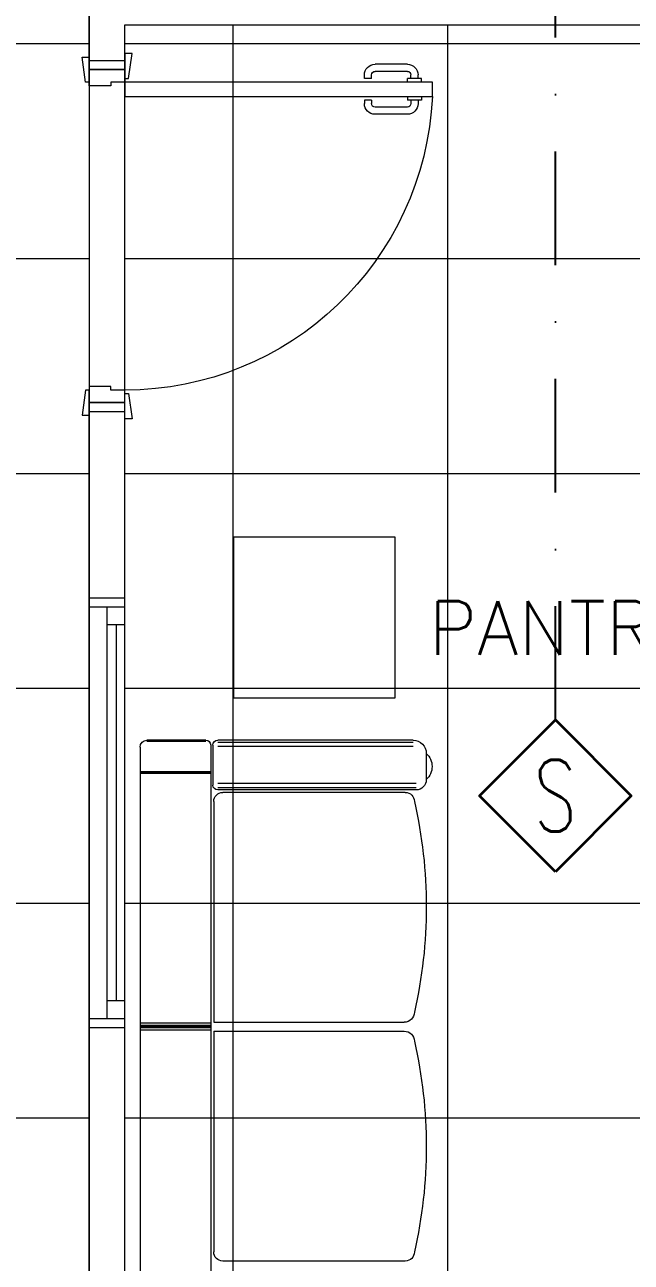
# Model space of a CAD drawing. Header units: inches. Extents: x -246178 to 57169, y -29325 to 19878.
# Drawn here: x 10218 to 11913, y -8203 to -4747 of the extents above; entities that cross this region are included whole.
import ezdxf
from ezdxf.enums import TextEntityAlignment as Align

# ---------------------------------------------------------------- set-up
doc = ezdxf.new("R2010")
doc.units = ezdxf.units.IN
doc.header["$LTSCALE"] = 25
doc.header["$MEASUREMENT"] = 0
doc.linetypes.add('DASHDOT', pattern=[25.4, 12.7, -6.35, 0, -6.35])
doc.layers.get('0').update_dxf_attribs({"color": 8})
for name, color, linetype, lineweight in [('00-Ground Floor$0$72_EGR_BASE_TEXT', 252, 'Continuous', 5), ('00-Ground Floor$0$Aluminum', 251, 'Continuous', 5), ('00-Ground Floor$0$Frame', 252, 'Continuous', 9), ('00-Ground Floor$0$LOADING', 253, 'Continuous', 5), ('00-Ground Floor$0$Walls', 251, 'Continuous', 5), ('00-Ground Floor$0$Wooden Joinery', 251, 'Continuous', 5), ('E-LITE-CLNG-CNDT', 6, 'DASHDOT', 35), ('F-ALRM-CLNG @ 100', 33, 'Continuous', 35), ('F-ALRM-CLNG-CNDT', 51, 'DASHDOT', 25)]:
    doc.layers.add(name, color=color, linetype=linetype, lineweight=lineweight)
doc.styles.add('00-Ground Floor$0$SIMPLEX', font='SIMPLEX.shx', dxfattribs={"height": 150})
doc.styles.add('DC_Simplex', font='SIMPLEX.shx', dxfattribs={"width": 0.7})

# ---------------------------------------------------------------- blocks, each defined once
blk = doc.blocks.new('00-Ground Floor$0$A$C72370EFE')
at = {"layer": '00-Ground Floor$0$Wooden Joinery'}
for p, q in [((-0.01, -0.03), (-0.01, -0.07)), ((0, -0.03), (-0.01, -0.03)), ((0.04, -0.03), (0.05, -0.03)), ((0.05, -0.03), (0.05, -0.07)), ((-0.01, -0.04), (-0.02, -0.04)), ((-0.01, -0.06), (-0.02, -0.06)), ((0.05, -0.04), (0.06, -0.04)), ((0.05, -0.06), (0.06, -0.06)), ((-0.05, -0.07), (-0.05, -0.16)), ((-0.03, -0.07), (-0.03, -0.16)), ((0, -0.07), (-0.01, -0.07)), ((0.04, -0.07), (0.05, -0.07)), ((0.07, -0.07), (0.07, -0.16)), ((0.09, -0.07), (0.09, -0.16)), ((-0.01, -0.17), (-0.02, -0.17)), ((-0.01, -0.17), (-0.01, -0.19)), ((0.05, -0.17), (0.06, -0.17)), ((0.05, -0.17), (0.05, -0.19)), ((-0.01, -0.19), (-0.02, -0.19)), ((0.05, -0.19), (0.06, -0.19))]:
    blk.add_line(p, q, dxfattribs=at)
for centre, radius, start, end in [((-0.02, -0.07), 0.03, 90, 180), ((-0.02, -0.07), 0.01, 90, 180), ((0.06, -0.07), 0.03, 0, 90), ((0.06, -0.07), 0.01, 0, 90), ((-0.02, -0.16), 0.03, 180, 270), ((-0.02, -0.16), 0.01, 180, 270), ((0.06, -0.16), 0.01, 270, 0), ((0.06, -0.16), 0.03, 270, 0)]:
    blk.add_arc(centre, radius, start, end, dxfattribs=at)
blk = doc.blocks.new('00-Ground Floor$0$A$C5DAD61B4')
at = {"layer": '00-Ground Floor$0$Wooden Joinery'}
for points in [[(80, 959.1), (80, 969.1), (10, 979.1), (10, 959.1)], [(940, 959.1), (940, 969.1), (1010, 979.1), (1010, 959.1)], [(70, 859.1), (70, 849.1), (0, 839.1), (0, 859.1)], [(120, 859.1), (120, 0), (80, 0), (80, 859.1)], [(950, 859.1), (950, 849.1), (1020, 839.1), (1020, 859.1)]]:
    blk.add_lwpolyline(points, close=True, dxfattribs=at)
for points in [[(45, 859.1), (45, 959.1), (20, 959.1), (20, 859.1), (45, 859.1)], [(45, 859.1), (80, 859.1), (80, 899.1), (90, 899.1), (90, 959.1), (45, 959.1), (45, 859.1)], [(975, 859.1), (940, 859.1), (940, 899.1), (930, 899.1), (930, 959.1), (975, 959.1), (975, 859.1)], [(975, 859.1), (975, 959.1), (1000, 959.1), (1000, 859.1), (975, 859.1)]]:
    blk.add_lwpolyline(points, dxfattribs=at)
blk.add_arc((80, 859.1), 860, 272.666, 0, dxfattribs=at)
at = {"layer": '00-Ground Floor$0$Wooden Joinery', "xscale": 999.9999999998854, "yscale": 999.9999999998854, "zscale": 999.9999999998854, "rotation": 180}
blk.add_blockref('00-Ground Floor$0$A$C72370EFE', (120, 0), dxfattribs=at)
blk = doc.blocks.new('00-Ground Floor$0$GF21008-P')
at = {"layer": '00-Ground Floor$0$LOADING'}
for p, q in [((-0.7709, 0), (0.7906, 0)), ((-0.7019, -0.1974), (-0.7019, 0)), ((-0.6994, -0.1974), (-0.6994, 0)), ((-0.6968, -0.1974), (-0.6968, 0)), ((0, -0.1974), (0, 0)), ((0.0069, -0.1974), (0.0069, 0)), ((0.0099, -0.1974), (0.0099, 0)), ((0.0128, -0.1974), (0.0128, 0)), ((0.0197, -0.1974), (0.0197, 0)), ((-0.79, -0.1841), (-0.79, -0.0191)), ((-0.7866, -0.1841), (-0.7866, -0.0191)), ((-0.7767, -0.1974), (0.7964, -0.1974)), ((-0.7767, -0.2037), (-0.6644, -0.2037)), ((-0.6191, -0.2059), (-0.0026, -0.2059)), ((-0.0026, -0.2059), (-0.0026, -0.7385)), ((0.0223, -0.2059), (0.0223, -0.7385)), ((0.0223, -0.2059), (0.639, -0.2059)), ((-0.79, -0.7634), (-0.79, -0.217)), ((-0.784, -0.7634), (-0.784, -0.217)), ((-0.7722, -0.7634), (-0.7722, -0.217)), ((-0.6689, -0.7712), (-0.6689, -0.217)), ((-0.6571, -0.7712), (-0.6571, -0.217)), ((-0.6512, -0.7712), (-0.6512, -0.217)), ((-0.6444, -0.7413), (-0.6444, -0.2312)), ((0.6643, -0.7413), (0.6643, -0.2312)), ((-0.7533, -0.8), (-0.68, -0.8))]:
    blk.add_line(p, q, dxfattribs=at)
for centre, radius, start, end in [((-0.7709, -0.0191), 0.0191, 90, 180), ((-0.7767, -0.1841), 0.0133, 180, 270), ((-0.7767, -0.217), 0.0133, 90, 180), ((-0.6644, -0.217), 0.0133, 0, 90), ((-0.6191, -0.2312), 0.0253, 90, 180), ((0.639, -0.2312), 0.0253, 0, 90), ((-0.6191, -0.7413), 0.0253, 180, 270), ((-0.0307, -0.7385), 0.0281, 270, 0), ((0.0504, -0.7385), 0.0281, 180, 270), ((0.639, -0.7413), 0.0253, 270, 0), ((-0.7533, -0.7634), 0.0366, 180, 270), ((-0.68, -0.7712), 0.0288, 270, 0), ((-0.3249, 0.51), 1.31, 257.0217, 282.9783), ((0.3447, 0.5106), 1.3106, 257.0246, 282.9754), ((-0.7167, -0.7662), 0.0499, 222.6462, 317.3538)]:
    blk.add_arc(centre, radius, start, end, dxfattribs=at)
blk = doc.blocks.new('00-Ground Floor$0$A$C694D4C9C')
at = {"color": 254, "linetype": 'Continuous'}
for p, q in [((10397.9, -2747.4, 0), (10397.9, -11267.4, 0)), ((9197.9, -4800), (10397.9, -4800)), ((9197.9, -5400), (10397.9, -5400)), ((9197.9, -6000), (10397.9, -6000)), ((9197.9, -6600), (10397.9, -6600)), ((9197.9, -7200), (10397.9, -7200)), ((9197.9, -7800), (10397.9, -7800))]:
    blk.add_line(p, q, dxfattribs=at)
blk = doc.blocks.new('00-Ground Floor$0$A$C705A1EA9')
at = {"color": 254}
for p, q in [((10497.9, -4747.4, 0), (14097.9, -4747.4, 0)), ((10497.9, -8477.4, 0), (10497.9, -4747.4, 0))]:
    blk.add_line(p, q, dxfattribs=at)
at = {"color": 254, "linetype": 'Continuous'}
for p, q in [((10800, -8477.4), (10800, -4747.4)), ((11400, -8477.4), (11400, -4747.4)), ((10497.9, -4800), (14097.9, -4800)), ((10497.9, -5400), (14097.9, -5400)), ((10497.9, -6000), (14097.9, -6000)), ((10497.9, -6600), (14097.9, -6600)), ((10497.9, -7200), (14097.9, -7200)), ((10497.9, -7800), (14097.9, -7800))]:
    blk.add_line(p, q, dxfattribs=at)
blk = doc.blocks.new('00-Ground Floor$0$A$Ce9e1c4c3')
at = {"layer": '00-Ground Floor$0$Frame'}
for name in ['00-Ground Floor$0$A$C694D4C9C', '00-Ground Floor$0$A$C705A1EA9']:
    blk.add_blockref(name, (-100000, 0), dxfattribs=at)
blk = doc.blocks.new('00-Ground Floor')
at = {"layer": '00-Ground Floor$0$Aluminum'}
for p, q in [((10397.9, -7547.4, 0), (10397.9, -6347.4, 0)), ((10497.9, -7547.4, 0), (10497.9, -6347.4, 0)), ((10397.9, -6372.4, 0), (10497.9, -6372.4, 0)), ((10447.9, -7522.4, 0), (10447.9, -6372.4, 0)), ((10447.9, -6422.4, 0), (10497.9, -6422.4, 0)), ((10472.9, -6422.4, 0), (10472.9, -7472.4, 0)), ((10447.9, -7472.4, 0), (10497.9, -7472.4, 0)), ((10397.9, -7522.4, 0), (10497.9, -7522.4, 0))]:
    blk.add_line(p, q, dxfattribs=at)
at = {"layer": '00-Ground Floor$0$LOADING'}
blk.add_lwpolyline([(10802, -6177.6), (11252, -6177.6), (11252, -6627.6), (10802, -6627.6)], close=True, dxfattribs=at)
at = {"layer": '00-Ground Floor$0$Walls'}
for p, q in [((10397.9, -4847.4, 0), (10397.9, -4547.4, 0)), ((10497.9, -4847.4, 0), (10497.9, -4747.4, 0)), ((10497.9, -4747.4, 0), (14097.9, -4747.4, 0)), ((10397.9, -4847.4, 0), (10497.9, -4847.4, 0)), ((10397.9, -5827.4, 0), (10497.9, -5827.4, 0)), ((10397.9, -6347.4, 0), (10397.9, -5837.4, 0)), ((10497.9, -6347.4, 0), (10497.9, -5847.4, 0)), ((10397.9, -6347.4, 0), (10497.9, -6347.4, 0)), ((10397.9, -8677.4, 0), (10397.9, -7547.4, 0)), ((10397.9, -7547.4, 0), (10497.9, -7547.4, 0)), ((10497.9, -8477.4, 0), (10497.9, -7547.4, 0))]:
    blk.add_line(p, q, dxfattribs=at)
at = {"color": 254}
blk.add_blockref('00-Ground Floor$0$A$Ce9e1c4c3', (100000, 0), dxfattribs=at)
at = {"layer": '00-Ground Floor$0$LOADING', "xscale": -1000, "yscale": 1000, "zscale": 1000, "rotation": 90.00000000000017}
blk.add_blockref('00-Ground Floor$0$GF21008-P', (10540, -7535.3), dxfattribs=at)
at = {"layer": '00-Ground Floor$0$Wooden Joinery', "xscale": -1, "rotation": 90}
blk.add_blockref('00-Ground Floor$0$A$C5DAD61B4', (11357, -4827.4, 0), dxfattribs=at)
at = {"layer": '00-Ground Floor$0$72_EGR_BASE_TEXT', "insert": (12288.7, -6356.9), "char_height": 150, "attachment_point": 2, "style": '00-Ground Floor$0$SIMPLEX'}
blk.add_mtext('PANTRY / LOUNGE', dxfattribs=at)
blk = doc.blocks.new('A$C5CF53093')
blk.add_lwpolyline([(0, -212.1), (-212.1, 0), (0, 212.1), (212.1, 0)], close=True)
blk = doc.blocks.new('*U11')
at = {"xscale": 0.01, "yscale": 0.01, "zscale": 0.01}
blk.add_blockref('A$C5CF53093', (0.007, -0.007), dxfattribs=at)
at = {"color": 6, "style": 'DC_Simplex', "width": 0.7, "flags": 8}
blk.add_attdef('TYPE', text='', height=2, rotation=360, dxfattribs=at).set_placement((0, 0), align=Align.MIDDLE_CENTER)

msp = doc.modelspace()

# ---------------------------------------------------------------- linework, layer by layer
at = {"layer": 'F-ALRM-CLNG-CNDT'}
msp.add_lwpolyline([(11700.7, -6688.6), (11700.7, -3811, -0.414214), (11775.7, -3736), (12098.6, -3736)], format="xyb", dxfattribs=at)

# ---------------------------------------------------------------- block references
at = {"layer": 'E-LITE-CLNG-CNDT'}
msp.add_blockref('00-Ground Floor', (0, 0), dxfattribs=at)
at = {"layer": 'F-ALRM-CLNG @ 100', "xscale": 100, "yscale": 100, "zscale": 100}
msp.add_blockref('*U11', (11700, -6900), dxfattribs=at).add_auto_attribs({'TYPE': 'S'})

doc.saveas('drawing.dxf')
